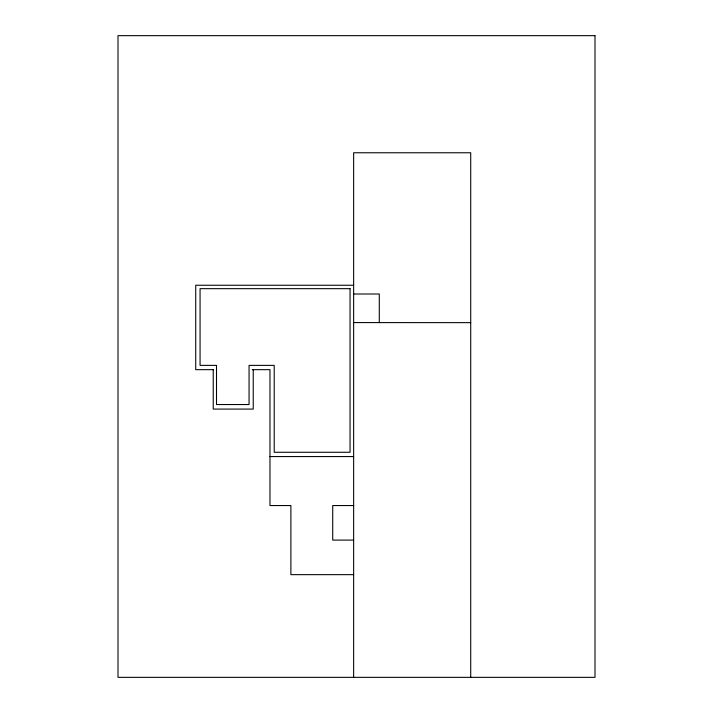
<?xml version="1.0" encoding="UTF-8"?>
<svg xmlns="http://www.w3.org/2000/svg" width="713" height="713" viewBox="0 0 713 713"><rect width="100%" height="100%" fill="white"/><g stroke="black" fill="none" stroke-linecap="round" stroke-linejoin="round"><path stroke-width="1.07" d="M353.639 285.245L195.736 285.245L195.736 369.664L213.463 369.664M353.639 294.006L379.289 294.006L379.289 322.579M353.639 322.579L470.714 322.65M252.25 369.664L269.977 369.664L269.977 505.544L290.886 505.544L290.886 574.651L353.639 574.651M269.977 456.561L353.639 456.561M353.639 505.544L332.721 505.544L332.721 540.097L353.639 540.097M470.714 677.35L470.714 152.76L353.639 152.76L353.639 677.35M253.24 369.664L253.24 409.084L213.24 409.084L213.24 369.664M594.999 35.65L118.002 35.65L118.002 677.35L594.999 677.35L594.999 35.65M350.047 288.667L200.068 288.667L200.068 365.377L216.502 365.377L216.502 404.538L249.06 404.538L249.06 365.377L274.211 365.377L274.211 452.274L350.047 452.274L350.047 288.667"/></g></svg>
